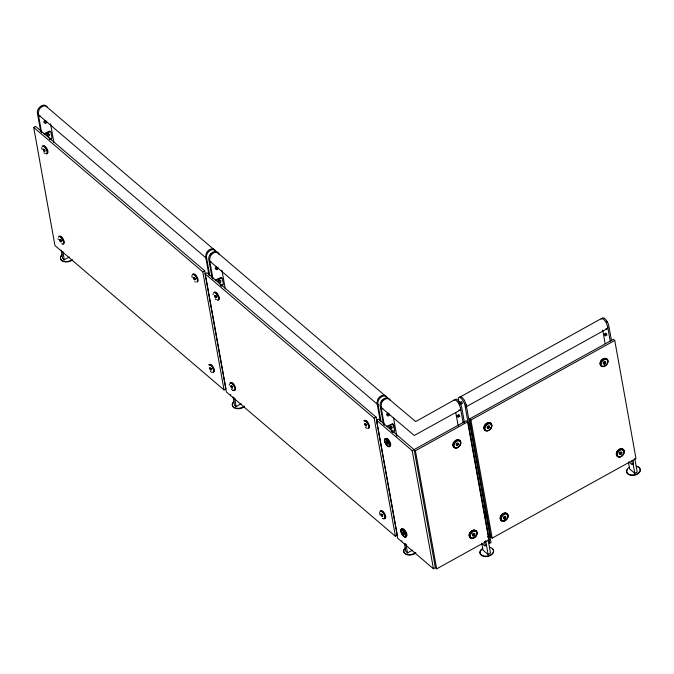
<?xml version="1.0" encoding="UTF-8"?>
<svg xmlns="http://www.w3.org/2000/svg" width="674" height="674" viewBox="0 0 674 674"><rect width="100%" height="100%" fill="white"/><g stroke="black" fill="none" stroke-linecap="round" stroke-linejoin="round"><path stroke-width="1.01" d="M191.922 275.329L192.107 277.444M379.555 512.046L380.102 515.096M473.468 533.69L473.485 534.322M504.523 516.629L504.472 517.177M620.35 452.355L619.785 453.029L620.232 453.973L621.479 453.282L621.352 452.625L620.4 453.164M604.258 362.671L604.224 361.845M216.034 295.583L216.017 296.13M453.956 400.415L454.31 399.952A5.847 2.089 61 0 1 458.943 403.911L460.46 407.837L463.173 422.927M459.676 397.247L601.435 318.541A5.847 2.089 61 0 1 606.069 322.501L607.586 326.418L610.299 341.507M601.073 319.004L601.435 318.541M456.399 444.073L457.646 443.391L458.093 444.326L457.528 445L456.517 444.739L457.528 445M457.975 443.669L456.728 444.351L456.846 445.017M457.199 444.722L457.646 443.391M487.386 426.928L487.951 426.254L488.953 426.524L488.515 427.855L487.504 427.594L488.515 427.855M488.279 426.532L487.588 427.232M488.187 427.577L488.633 426.246L488.953 426.524M603.525 362.654L604.089 361.98L605.092 362.25L604.654 363.581L603.971 363.598L603.525 362.654L603.971 363.598M603.853 362.941L605.092 362.25M603.643 363.32L604.325 363.303L604.772 361.972M473.224 533.774L472.659 534.448L473.106 535.392L474.353 534.701L473.906 533.757L473.224 533.774L474.235 534.044M472.988 534.726L473.552 534.052M473.106 535.392L473.906 533.757M503.647 517.303L504.893 516.613L505.34 517.556L504.775 518.23L503.764 517.961L504.775 518.23M505.214 516.891L503.849 517.607M504.447 517.952L504.893 516.613M619.76 453.265L620.678 452.633M619.903 453.686L620.586 453.678L621.032 452.338M488.119 426.945L487.833 427.872M504.379 517.312L504.093 518.239M33.7 127.437L35.612 126.375L204.711 270.796L225.967 388.898L224.054 389.951L54.948 245.538L33.7 127.437L202.798 271.849L224.054 389.951M43.65 150.277L44.981 150.74L44.139 150.968L43.894 149.645L44.501 151.001M44.383 150.344L44.728 149.931M44.139 150.968L44.61 150.706M59.792 239.986L60.635 239.759L61.123 240.45L60.761 241.376L59.792 239.986L60.635 239.759M59.91 240.643L60.272 239.725M60.399 241.343L60.871 241.073L60.155 240.02M61.174 250.164L62.648 258.386L64.3 259.793L69.321 257.021M202.798 271.849L204.711 270.796M193.674 277.84L194.516 277.604L193.674 277.84L194.28 279.188L195.123 278.96L195.005 278.295L194.643 279.221M193.792 278.497L194.154 277.57M194.28 279.188L195.123 278.96M205.073 273.787L206.985 272.726L376.084 417.147L397.331 535.249L395.419 536.302L226.321 391.889L205.073 273.787L374.171 418.2L395.419 536.302M214.905 295.962L215.747 295.734L216.228 296.425L215.874 297.352L214.905 295.962L215.747 295.734M215.023 296.627L215.377 295.701M215.503 297.318L215.983 297.057L215.495 296.358M210.541 369.563L211.383 369.335L210.541 369.563L210.052 368.872L210.532 368.602M211.316 368.788L210.903 369.596M231.165 386.337L232.008 386.109L231.165 386.337L231.763 387.693L232.016 387.061M231.283 386.994L231.637 386.076M231.763 387.693L232.244 387.424L231.527 386.371M233.027 396.935L234.51 405.158L236.153 406.565L241.174 403.785M374.171 418.2L376.084 417.147M365.645 425.538L366.496 425.311L365.645 425.538L365.165 424.847L365.645 424.586M376.437 420.138L378.35 419.076L415.42 450.746L436.668 568.848L488.869 539.958L467.621 421.857L466.307 420.745L412.193 450.67L376.437 420.138L397.685 538.231L433.441 568.772L435.353 567.719L436.668 568.848M454.31 399.952L415.681 421.595L388.536 398.713A5.847 3.96 -49.5 0 0 381.779 402.462L380.936 406.338L384.374 425.446M386.269 442.312L387.112 442.085L386.269 442.312L386.876 443.669L387.12 443.037M386.387 442.97L386.75 442.051M386.876 443.669L387.348 443.399L386.632 442.346M460.064 410.137L414.266 435.471L381.973 408.191M465.785 406.97L607.19 328.718M469.618 418.908L613.433 339.325L614.747 340.446L635.995 458.547L492.18 538.122L490.866 537.001L469.618 418.908L470.932 420.02L492.18 538.122M415.42 450.746L467.621 421.857M470.932 420.02L614.747 340.446M382.15 514.329L382.638 515.02L382.276 515.947L381.425 515.222L381.787 514.296M381.905 515.913L382.385 515.652L381.669 514.591L381.425 515.222M402.53 532.687L403.372 532.452L403.979 533.808L403.499 534.069L402.53 532.687L403.372 532.452M402.648 533.345L403.01 532.418M403.861 533.151L403.499 534.069M403.136 534.035L403.979 533.808M404.4 543.286L405.874 551.509L407.526 552.916L412.547 550.136M481.843 543.926L482.955 550.094L488.111 554.491L490.52 553.16L488.102 539.748M628.429 462.263L629.626 468.927L634.782 473.333L637.191 472.002L634.773 458.581M619.785 453.029L620.265 453.257M61.005 239.632L60.989 240.306M383.514 518.921L382.343 518.306M214.846 250.298L45.798 106.012A5.847 3.96 -49.5 0 0 39.033 109.752L38.199 113.636L41.636 132.753M214.172 249.506L213.254 249.018A5.847 3.96 -49.5 0 0 206.488 252.767L205.654 256.642L209.092 275.75M386.21 396.649L217.171 252.362A5.847 3.96 -49.5 0 0 210.406 256.103L209.563 259.987L213.009 279.103M385.545 395.857L384.618 395.368A5.847 3.96 -49.5 0 0 377.861 399.109L377.019 402.993L380.279 421.09M472.794 435.059L471.278 433.803M489.054 525.434L487.538 524.178M194.71 281.58L195.275 281.976M366.648 428.327L365.477 427.324M211.535 372.351L210.364 371.349M232.766 390.482L231.586 389.479M404.097 533.429L403.65 532.856M628.884 461.934L631.808 464.428A1.289 0.463 61 0 0 632.355 464.074L631.808 461.075M39.235 115.481L206.691 258.496A5.847 3.96 -49.5 0 1 205.654 256.651M210.608 261.832L378.055 404.847A5.847 3.96 -49.5 0 1 377.019 403.001M481.758 543.354L484.682 545.847A1.289 0.463 61 0 0 485.229 545.493L484.505 541.492M195.148 278.514L194.794 278.008M215.326 299.104L215.933 299.711M43.962 152.754L44.568 153.36M389.462 399.21L390.128 400.002M218.09 252.851L218.764 253.643M46.725 106.5L47.391 107.292M365.889 423.954L366.378 424.645L366.016 425.572M366.125 425.277L365.409 424.216L365.165 424.847M402.9 532.721L403.608 533.774M215.267 295.996L215.747 296.695M194.045 277.873L194.761 278.926M211.021 369.301L210.305 368.24L210.052 368.872M218.764 253.651L219.126 254.696M490.402 542.68A1.289 0.463 61 0 0 490.95 542.326L466.181 404.678L464.664 400.744A5.847 2.081 61 0 0 460.03 396.784M41.965 149.224L41.678 147.648M58.006 238.739L58.225 239.599M611.394 340.244L608.791 325.753A5.847 2.089 61 0 0 605.159 318.962A5.847 2.089 61 0 0 602.143 319.122M632.996 460.3L633.552 463.409A1.289 0.463 61 0 1 633.105 463.838L634.782 473.333M602.708 330.15L605.134 343.605M620.114 453.307L620.232 453.973M464.453 422.699L461.665 407.172A5.847 2.089 61 0 0 458.472 400.845A5.847 2.089 61 0 0 455.161 399.749M485.684 540.683L488.111 554.491M458.8 401.814L458.43 399.749A5.847 2.089 61 0 1 460.906 398.14A5.847 2.089 61 0 1 464.976 405.344L489.745 542.991A1.289 0.463 61 0 1 489.198 543.345M455.776 412.598L458.194 426.052M414.114 449.625L435.353 567.719M412.193 450.67L433.441 568.772M393.481 417.61L396.834 436.238M393.523 427.08L393.009 424.224A0.918 0.623 -49.9 0 0 392.226 423.895A105.936 71.68 -49.5 0 0 386.59 426.516M406.043 544.693L407.526 552.916M383.464 424.266L380.111 405.63A5.847 3.96 -49.5 0 1 383.481 398.966A5.847 3.96 -49.5 0 1 389.302 399.294M381.012 421.292L377.844 403.701A5.847 3.96 -49.5 0 1 381.829 396.649A5.847 3.96 -49.5 0 1 387.407 398.41M221.923 270.223L225.276 288.851M234.678 398.342L236.153 406.565M212.099 277.915L208.746 259.288A5.847 3.96 -49.5 0 1 212.116 252.615A5.847 3.96 -49.5 0 1 217.938 252.944M209.639 274.941L206.471 257.35A5.847 3.96 -49.5 0 1 209.85 250.686A5.847 3.96 -49.5 0 1 215.672 251.006M50.55 123.873L53.903 142.5M62.825 251.579L64.3 259.793M40.726 131.565L37.373 112.937A5.847 3.96 -49.5 0 1 40.743 106.265A5.847 3.96 -49.5 0 1 46.565 106.593M229.312 384.365L229.379 385.09M213.051 293.999L213.119 294.723M234.729 389.69A4.052 1.449 61 0 0 235.15 386.64L234.19 384.778A4.052 1.449 61 0 0 230.988 383.211M215.183 292.154A4.052 1.449 61 0 1 218.46 295.322A4.052 1.449 61 0 1 218.898 299.332M364.87 421.073A4.052 1.449 61 0 1 368.071 422.64A4.052 1.449 61 0 1 369.04 427.56M381.13 511.44A4.052 1.449 61 0 1 384.332 513.007A4.052 1.449 61 0 1 385.301 517.935M502.02 520.143A4.052 2.738 -49.5 0 1 500.723 519.519M500.335 518.887A4.052 2.738 -49.5 0 1 501.667 514.565A4.052 2.738 -49.5 0 1 505.744 513.251M485.036 429.574A4.052 2.738 -49.5 0 1 484.749 425.016A4.052 2.738 -49.5 0 1 489.484 422.884M600.601 364.878A4.052 2.738 -49.5 0 1 601.933 359.562A4.052 2.738 -49.5 0 1 606.583 359.672M616.862 455.253A4.052 2.738 -49.5 0 1 618.193 449.937A4.052 2.738 -49.5 0 1 622.843 450.038M43.515 146.031A4.052 1.449 61 0 1 47.087 148.971A4.052 1.449 61 0 1 47.096 152.964M60.079 236.17A4.052 1.449 61 0 1 63.348 239.346A4.052 1.449 61 0 1 63.786 243.356M193.505 274.722A4.052 1.449 61 0 1 196.977 276.736A4.052 1.449 61 0 1 197.246 281.193M209.766 365.097A4.052 1.449 61 0 1 213.237 367.111A4.052 1.449 61 0 1 213.506 371.568M386.092 439.069A4.052 1.449 61 0 1 389.665 441.386A4.052 1.449 61 0 1 389.715 445.624M470.342 537.085A4.052 2.747 -49.5 0 1 470.713 531.702A4.052 2.747 -49.5 0 1 475.751 531.449M453.375 446.171A4.052 2.738 -49.5 0 1 454.975 440.83A4.052 2.738 -49.5 0 1 459.516 441.234M402.353 529.435A4.052 1.449 61 0 1 405.925 531.761A4.052 1.449 61 0 1 405.975 535.999M391.24 430.661A1.196 0.809 -49.5 0 1 392.142 431.756M391.813 431.503A1.196 0.809 -49.5 0 1 392.967 432.455M385.553 439.077A4.052 1.449 61 0 1 388.376 440.922A4.052 1.449 61 0 1 389.951 445.522M389.766 445.935A4.052 1.449 61 0 1 389.437 446.112M459.264 402.69A1.196 0.43 61 0 1 460.098 403.751A1.196 0.43 61 0 1 460.182 404.754M455.447 447.856A4.608 3.117 -49.5 0 1 454.369 441.849A4.608 3.117 -49.5 0 1 460.553 441.731M460.367 443.745A4.608 3.117 -49.5 0 1 459.895 444.789M457.419 447.283A4.608 3.117 -49.5 0 1 456.416 447.704M460.46 407.837A5.847 2.089 61 0 1 458.8 410.019M458.59 415.563A1.196 0.43 61 0 1 458.809 414.62A1.196 0.43 61 0 1 459.778 416.33A1.196 0.43 61 0 1 458.893 416.102M471.387 537.709A4.052 2.738 -49.5 0 1 470.688 537.456M470.157 536.984A4.052 2.738 -49.5 0 1 469.812 536.327M469.803 534.617A4.052 2.738 -49.5 0 1 470.663 532.789M472.162 531.339A4.052 2.738 -49.5 0 1 474.715 530.665M475.414 530.91A4.052 2.738 -49.5 0 1 475.954 531.382M470.174 537.018A4.052 2.738 -49.5 0 1 470.84 531.55A4.052 2.738 -49.5 0 1 475.777 531.609M486.434 544.828A1.289 0.463 61 0 1 485.887 545.182M455.127 447.334A4.052 2.738 -49.5 0 1 454.428 447.089M453.543 444.242A4.052 2.738 -49.5 0 1 453.872 443.315M455.902 440.964A4.052 2.738 -49.5 0 1 459.693 441.015M389.345 414.207A1.196 0.809 -49.5 0 1 388.435 415.951A1.196 0.809 -49.5 0 1 387.55 414.889A1.196 0.809 -49.5 0 1 389.21 414.047M387.786 415.159A1.196 0.809 -49.5 0 1 386.657 414.417A1.196 0.809 -49.5 0 1 388.199 413.238M382.899 408.68A5.847 3.96 -49.5 0 1 380.936 406.346M392.571 432.556A105.936 71.68 -49.5 0 0 394.122 431.52A0.918 0.623 -49.5 0 0 394.661 430.467L393.633 424.746A0.918 0.623 -49.1 0 0 392.849 424.426M387.171 426.726A105.928 71.933 -49.7 0 1 392.832 424.115M394.037 429.936A0.918 0.623 -49.5 0 1 393.936 430.501M385.081 440.307A4.608 1.643 61 0 1 388.409 440.602A4.608 1.643 61 0 1 389.488 446.609M384.627 440.552A4.608 1.643 61 0 1 386.809 439.499A4.608 1.643 61 0 1 389.85 445.531A4.608 1.643 61 0 1 387.146 445.539M386.455 444.655A4.608 1.643 61 0 1 384.879 441.529M406.136 544.508A1.289 0.876 -49.5 0 1 405.79 544.221M401.814 529.452A4.052 1.449 61 0 1 404.922 531.735A4.052 1.449 61 0 1 406.026 536.31M471.707 538.231A4.608 3.117 -49.5 0 1 470.629 532.224A4.608 3.117 -49.5 0 1 476.813 532.106M476.628 534.111A4.608 3.117 -49.5 0 1 476.156 535.164M475.473 536.15A4.608 3.117 -49.5 0 1 474.631 536.993M473.679 537.65A4.608 3.117 -49.5 0 1 472.676 538.071M401.342 530.674A4.608 1.643 61 0 1 403.069 529.233A4.608 1.643 61 0 1 406.346 534.448A4.608 1.643 61 0 1 405.192 536.799M401.14 531.896A4.608 1.643 61 0 1 402.622 529.486A4.608 1.643 61 0 1 406.093 535.628A4.608 1.643 61 0 1 403.406 535.906M402.715 535.03A4.608 1.643 61 0 1 401.544 532.957M390.49 428.184A1.196 0.809 -49.5 0 1 389.488 427.527A1.196 0.809 -49.5 0 1 390.634 426.187A1.196 0.809 -49.5 0 1 391.434 427.072M405.428 543.825A1.289 0.876 -49.5 0 1 405.023 543.615M210.263 255.084A1.196 0.809 -49.5 0 1 211.956 253.736M44.787 122.567A1.196 0.809 -49.5 0 1 44.004 121.438A1.196 0.809 -49.5 0 1 45.647 120.638M40.162 115.979A5.847 3.96 -49.5 0 1 38.199 113.636M43.49 146.233A4.052 1.449 61 0 1 46.767 150.336A4.052 1.449 61 0 1 46.346 153.386M47.517 135.558A1.196 0.809 -49.5 0 1 46.767 134.682A1.196 0.809 -49.5 0 1 47.955 133.477A1.196 0.809 -49.5 0 1 48.705 134.353M44.467 134.353A105.936 71.68 -49.5 0 1 50.112 131.733A0.918 0.623 -49.5 0 1 50.895 132.053L51.923 137.774A0.918 0.623 -49.5 0 1 51.384 138.827M43.852 133.823A105.936 71.68 -49.5 0 1 49.488 131.203A0.918 0.623 -49.5 0 1 50.272 131.523M51.283 138.515A105.928 71.402 -49.4 0 1 49.733 139.552M50.769 138.296A105.936 71.68 -49.5 0 1 49.986 138.819M42.268 146.78A4.608 1.643 61 0 1 44.754 146.772A4.608 1.643 61 0 1 47.542 152.307A4.608 1.643 61 0 1 45.546 153.276M49.564 138.6A1.196 0.809 -49.5 0 1 50.238 139.737M48.983 137.884A1.196 0.809 -49.5 0 1 49.522 138.499M209.167 365.047A4.052 1.449 61 0 1 212.209 367.069M212.74 367.987A4.052 1.449 61 0 1 213.178 371.989M208.78 364.76A4.608 1.643 61 0 1 212.992 368.038A4.608 1.643 61 0 1 212.596 372.318M192.907 274.672A4.052 1.449 61 0 1 194.752 275.194M195.359 275.877A4.052 1.449 61 0 1 195.949 276.694M196.479 277.612A4.052 1.449 61 0 1 196.909 278.556M197.221 279.466A4.052 1.449 61 0 1 197.221 281.387M192.52 274.394A4.608 1.643 61 0 1 196.446 277.132A4.608 1.643 61 0 1 196.892 282.136M59.32 236.591A4.052 1.449 61 0 1 61.781 238.419A4.052 1.449 61 0 1 63.491 242.421M63.339 243.541A4.052 1.449 61 0 1 63.036 243.769M230.853 394.812A1.289 0.876 -49.5 0 1 230.567 394.619M62.446 244.098A4.608 1.643 61 0 1 61.806 243.651M58.528 237.155A4.608 1.643 61 0 1 62.252 238.773A4.608 1.643 61 0 1 63.011 244.283M606.288 321.237A1.196 0.43 61 0 1 607.257 322.433M607.586 326.427A5.847 2.089 61 0 1 605.926 328.609M489.029 534.667A1.66 0.59 61 0 1 489.493 535.367M489.678 535.746A1.66 0.59 61 0 1 489.737 537.06M461.033 401.974A1.196 0.43 61 0 1 461.538 401.645A1.196 0.43 61 0 1 462.372 403.119A1.196 0.43 61 0 1 461.867 403.448M466.172 404.67A5.847 2.081 61 0 1 466.13 406.489M484.294 506.351A1.66 0.59 61 0 1 484.32 508.011M483.587 505.374A1.66 0.59 61 0 1 484.075 505.98M605.606 333.874A1.196 0.43 61 0 1 605.993 333.242A1.196 0.43 61 0 1 606.895 334.843A1.196 0.43 61 0 1 606.196 334.919M490.958 424.376A4.052 2.738 -49.5 0 1 491.127 425.159M485.55 430.012A4.052 2.738 -49.5 0 1 484.589 428.959M484.488 427.291A4.052 2.738 -49.5 0 1 484.774 426.364M485.263 425.454A4.052 2.738 -49.5 0 1 485.92 424.628M487.572 423.441A4.052 2.738 -49.5 0 1 488.448 423.162M469.433 423.348A1.196 0.43 61 0 1 469.837 424.494A1.196 0.43 61 0 1 469.39 424.671M468.75 422.657A1.196 0.43 61 0 1 469.087 422.893M469.643 424.3A105.936 37.795 61 0 1 471.261 425.606M469.273 425.227A105.936 37.795 61 0 1 469.812 425.665L470.983 426.617A1.938 1.247 -10 0 0 471.311 426.827M487.403 430.56A4.608 3.117 -49.5 0 1 483.957 428.116A4.608 3.117 -49.5 0 1 487.487 423.036A4.608 3.117 -49.5 0 1 491.54 424.586A4.052 2.738 -49.5 0 1 488.069 430.619A4.052 2.738 -49.5 0 1 485.668 426.339A4.052 2.738 -49.5 0 1 491.456 424.637M490.883 427.645A4.608 3.117 -49.5 0 1 490.2 428.63M622.397 449.423A4.052 2.738 -49.5 0 1 623.357 450.476M616.988 455.06A4.052 2.738 -49.5 0 1 617.173 452.465M618.319 450.729A4.052 2.738 -49.5 0 1 619.97 449.541M619.802 456.652A4.608 3.117 -49.5 0 1 616.424 453.543A4.608 3.117 -49.5 0 1 621.201 448.749A4.608 3.117 -49.5 0 1 623.745 452.701M600.568 363.901A4.052 2.738 -49.5 0 1 600.913 362.09M602.059 360.354A4.052 2.738 -49.5 0 1 603.71 359.175M604.586 358.888A4.052 2.738 -49.5 0 1 605.412 358.846M606.137 359.048A4.052 2.738 -49.5 0 1 606.718 359.478M603.542 366.285A4.608 3.117 -49.5 0 1 600.121 363.513A4.608 3.117 -49.5 0 1 604.283 358.509A4.608 3.117 -49.5 0 1 607.712 361.281M605.488 365.207A4.608 3.117 -49.5 0 1 604.536 365.864M505.104 519.764A4.052 2.738 -49.5 0 1 504.245 520.261M501.81 520.387A4.052 2.738 -49.5 0 1 500.849 519.334M500.748 517.666A4.052 2.738 -49.5 0 1 501.035 516.739M501.523 515.829A4.052 2.738 -49.5 0 1 502.181 515.003M503.832 513.815A4.052 2.738 -49.5 0 1 504.708 513.537M505.534 513.495A4.052 2.738 -49.5 0 1 506.84 514.119M485.693 513.723A1.196 0.43 61 0 1 486.097 514.869A1.196 0.43 61 0 1 485.659 515.046M484.876 513.015A1.196 0.43 61 0 1 485.347 513.268M487.572 517.202A1.938 1.247 -10 0 1 487.243 516.992L486.072 516.031A105.936 37.795 61 0 0 485.533 515.602M485.364 514.254A105.936 37.795 61 0 1 487.521 515.972M503.663 520.926A4.608 3.117 -49.5 0 1 500.226 518.491A4.608 3.117 -49.5 0 1 503.748 513.403A4.608 3.117 -49.5 0 1 507.8 514.961M507.606 516.966A4.608 3.117 -49.5 0 1 507.143 518.02M505.618 519.848A4.608 3.117 -49.5 0 1 504.658 520.505M402.016 541.054A1.289 0.876 -49.5 0 1 401.864 540.877M381.762 401.873A1.196 0.809 -49.5 0 1 381.77 400.895M381.931 400.634A1.196 0.809 -49.5 0 1 382.369 400.204M382.883 400.011A1.196 0.809 -49.5 0 1 383.127 400.011M215.899 268.96A1.196 0.809 -49.5 0 1 215.377 267.789A1.196 0.809 -49.5 0 1 216.826 266.887M234.889 398.182A1.289 0.876 -49.5 0 1 234.485 397.972M211.526 262.329A5.847 3.96 -49.5 0 1 209.572 259.987M214.433 292.567A4.052 1.449 61 0 1 217.171 294.824M217.702 295.743A4.052 1.449 61 0 1 218.603 298.397M218.452 299.517A4.052 1.449 61 0 1 218.149 299.745M218.646 281.909A1.196 0.809 -49.5 0 1 218.191 280.847A1.196 0.809 -49.5 0 1 219.404 279.82A1.196 0.809 -49.5 0 1 220.069 280.704M215.84 280.704A105.936 71.68 -49.5 0 1 221.476 278.084A0.918 0.623 -49.5 0 1 222.26 278.404L223.288 284.125A0.918 0.623 -49.5 0 1 222.757 285.178M215.217 280.173A105.936 71.68 -49.5 0 1 220.861 277.553A0.918 0.623 -49.5 0 1 221.645 277.873M222.647 284.866A105.928 71.402 -49.4 0 1 221.097 285.902M217.559 300.073A4.608 1.643 61 0 1 216.91 299.627M213.633 293.131A4.608 1.643 61 0 1 217.365 294.749A4.608 1.643 61 0 1 218.115 300.259M220.103 284.243A1.196 0.809 -49.5 0 1 220.786 285.38M220.676 285.035A1.196 0.809 -49.5 0 1 221.611 286.088M380.835 511.162A4.052 1.449 61 0 1 381.265 511.178M381.796 511.431A4.052 1.449 61 0 1 385.006 517.649M384.854 518.112A4.052 1.449 61 0 1 384.551 518.34M380.153 511.111A4.608 1.643 61 0 1 384.357 514.388A4.608 1.643 61 0 1 383.961 518.668M364.272 421.023A4.052 1.449 61 0 1 365.005 420.803M365.535 421.065A4.052 1.449 61 0 1 368.745 427.282M368.594 427.737A4.052 1.449 61 0 1 368.29 427.973M363.893 420.736A4.608 1.643 61 0 1 368.097 424.013A4.608 1.643 61 0 1 367.701 428.302M230.39 383.169A4.052 1.449 61 0 1 233.962 386.109M234.4 387.053A4.052 1.449 61 0 1 234.704 387.963M234.712 389.892A4.052 1.449 61 0 1 234.409 390.12M233.819 390.448A4.608 1.643 61 0 1 233.17 389.993M229.901 383.506A4.608 1.643 61 0 1 233.625 385.124A4.608 1.643 61 0 1 234.375 390.634M492.408 548.88A6.908 4.448 -10.2 0 1 491.211 555.022A6.908 4.448 -10.2 0 1 481.977 555.721A6.908 4.448 -10.2 0 1 481.565 549.706M489.619 547.254A6.908 4.448 -10.2 0 1 492.349 553.615A6.908 4.448 -10.2 0 1 481.902 555.309A6.908 4.448 -10.2 0 1 482.803 548.358M487.698 536.521A4.052 1.449 61 0 1 487.909 537.372M415.791 552.882A6.908 4.448 -10.2 0 1 406.144 554.441A6.908 4.448 -10.2 0 1 405.293 548.206M415.715 552.461A6.908 4.448 -10.2 0 1 406.068 554.028A6.908 4.448 -10.2 0 1 405.217 547.794M244.418 406.532A6.908 4.448 -10.2 0 1 235.496 408.368A6.908 4.448 -10.2 0 1 232.96 402.942M244.342 406.119A6.908 4.448 -10.2 0 1 234.704 407.677A6.908 4.448 -10.2 0 1 233.844 401.443M72.565 259.76A6.908 4.448 -10.2 0 1 63.642 261.596A6.908 4.448 -10.2 0 1 61.107 256.179M71.174 260.274A6.908 4.448 -10.2 0 1 62.202 260.568A6.908 4.448 -10.2 0 1 61.991 254.671M637.874 466.981A6.908 4.448 -10.2 0 1 639.095 472.87A6.908 4.448 -10.2 0 1 630.064 475.128A6.908 4.448 -10.2 0 1 627.275 469.635M636.29 466.088A6.908 4.448 -10.2 0 1 639.019 472.449A6.908 4.448 -10.2 0 1 628.572 474.142A6.908 4.448 -10.2 0 1 629.474 467.2M456.728 447.966A4.608 3.117 -49.5 0 0 460.578 441.167A4.608 3.117 -49.5 0 0 453.998 443.096A4.608 3.117 -49.5 0 0 456.728 447.966M457.082 447.763A4.052 2.738 -49.5 0 0 460.468 441.782A4.052 2.738 -49.5 0 0 454.68 443.484A4.052 2.738 -49.5 0 0 457.082 447.763M457.292 445.59A1.474 0.994 -49.5 0 0 458.522 443.408A1.474 0.994 -49.5 0 0 456.416 444.031A1.474 0.994 -49.5 0 0 457.292 445.59M457.208 415.706A1.196 0.43 61 0 0 458.354 417.341A1.196 0.43 61 0 0 458.076 415.782A1.196 0.43 61 0 0 457.208 415.706M384.483 441.066A4.052 1.449 61 0 0 388.367 446.618A4.052 1.449 61 0 0 387.415 441.335A4.052 1.449 61 0 0 384.483 441.066M385.932 442.304A1.474 0.522 61 0 0 387.339 444.318A1.474 0.522 61 0 0 386.994 442.397A1.474 0.522 61 0 0 385.932 442.304M472.988 538.341A4.608 3.117 -49.5 0 0 476.838 531.542A4.608 3.117 -49.5 0 0 470.258 533.471A4.608 3.117 -49.5 0 0 472.988 538.341M473.342 538.138A4.052 2.738 -49.5 0 0 476.729 532.157A4.052 2.738 -49.5 0 0 470.941 533.85A4.052 2.738 -49.5 0 0 473.342 538.138M473.552 535.956A1.474 0.994 -49.5 0 0 474.782 533.783A1.474 0.994 -49.5 0 0 472.676 534.398A1.474 0.994 -49.5 0 0 473.552 535.956M400.744 531.441A4.052 1.449 61 0 0 404.627 536.993A4.052 1.449 61 0 0 403.675 531.702A4.052 1.449 61 0 0 400.744 531.441M402.193 532.671A1.474 0.522 61 0 0 403.6 534.693A1.474 0.522 61 0 0 403.254 532.772A1.474 0.522 61 0 0 402.193 532.671M391.316 428.883A1.196 0.809 -49.5 0 0 392.15 427.08A1.196 0.809 -49.5 0 0 390.431 427.779A1.196 0.809 -49.5 0 0 391.316 428.883M45.613 123.275A1.196 0.809 -49.5 0 0 46.607 121.505A1.196 0.809 -49.5 0 0 44.897 122.011A1.196 0.809 -49.5 0 0 45.613 123.275M48.604 136.182A1.196 0.809 -49.5 0 0 49.396 134.37A1.196 0.809 -49.5 0 0 47.686 135.112A1.196 0.809 -49.5 0 0 48.604 136.182M43.195 149.603A1.474 0.522 61 0 0 44.602 151.625A1.474 0.522 61 0 0 44.257 149.695A1.474 0.522 61 0 0 43.195 149.603M209.597 368.198A1.474 0.522 61 0 0 211.004 370.211A1.474 0.522 61 0 0 210.659 368.29A1.474 0.522 61 0 0 209.597 368.198M193.337 277.823A1.474 0.522 61 0 0 194.744 279.845A1.474 0.522 61 0 0 194.398 277.924A1.474 0.522 61 0 0 193.337 277.823M59.455 239.978A1.474 0.522 61 0 0 60.862 241.991A1.474 0.522 61 0 0 60.517 240.07A1.474 0.522 61 0 0 59.455 239.978M459.828 402.639A1.196 0.43 61 0 0 460.974 404.274A1.196 0.43 61 0 0 460.687 402.715A1.196 0.43 61 0 0 459.828 402.639M604.334 334.287A1.196 0.43 61 0 0 605.479 335.93A1.196 0.43 61 0 0 605.201 334.363A1.196 0.43 61 0 0 604.334 334.287M487.715 430.821A4.608 3.117 -49.5 0 0 491.557 424.022A4.608 3.117 -49.5 0 0 484.985 425.951A4.608 3.117 -49.5 0 0 487.715 430.821M488.279 428.437A1.474 0.994 -49.5 0 0 489.509 426.263A1.474 0.994 -49.5 0 0 487.403 426.886A1.474 0.994 -49.5 0 0 488.279 428.437M620.114 456.921A4.608 3.117 -49.5 0 0 623.956 450.122A4.608 3.117 -49.5 0 0 617.384 452.052A4.608 3.117 -49.5 0 0 620.114 456.921M620.468 456.719A4.052 2.738 -49.5 0 0 623.854 450.738A4.052 2.738 -49.5 0 0 618.066 452.431A4.052 2.738 -49.5 0 0 620.468 456.719M620.678 454.537A1.474 0.994 -49.5 0 0 621.908 452.364A1.474 0.994 -49.5 0 0 619.802 452.979A1.474 0.994 -49.5 0 0 620.678 454.537M603.853 366.546A4.608 3.117 -49.5 0 0 607.695 359.748A4.608 3.117 -49.5 0 0 601.124 361.677A4.608 3.117 -49.5 0 0 603.853 366.546M604.207 366.344A4.052 2.738 -49.5 0 0 607.594 360.363A4.052 2.738 -49.5 0 0 601.806 362.064A4.052 2.738 -49.5 0 0 604.207 366.344M604.418 364.171A1.474 0.994 -49.5 0 0 605.648 361.989A1.474 0.994 -49.5 0 0 603.542 362.612A1.474 0.994 -49.5 0 0 604.418 364.171M503.975 521.196A4.608 3.117 -49.5 0 0 507.817 514.397A4.608 3.117 -49.5 0 0 501.245 516.326A4.608 3.117 -49.5 0 0 503.975 521.196M504.329 520.994A4.052 2.738 -49.5 0 0 507.716 515.012A4.052 2.738 -49.5 0 0 501.928 516.705A4.052 2.738 -49.5 0 0 504.329 520.994M504.54 518.812A1.474 0.994 -49.5 0 0 505.77 516.638A1.474 0.994 -49.5 0 0 503.663 517.253A1.474 0.994 -49.5 0 0 504.54 518.812M216.977 269.625A1.196 0.809 -49.5 0 0 217.98 267.856A1.196 0.809 -49.5 0 0 216.27 268.362A1.196 0.809 -49.5 0 0 216.977 269.625M219.968 282.532A1.196 0.809 -49.5 0 0 220.769 280.721A1.196 0.809 -49.5 0 0 219.05 281.462A1.196 0.809 -49.5 0 0 219.968 282.532M214.559 295.953A1.474 0.522 61 0 0 215.975 297.967A1.474 0.522 61 0 0 215.621 296.046A1.474 0.522 61 0 0 214.559 295.953M380.962 514.548A1.474 0.522 61 0 0 382.377 516.562A1.474 0.522 61 0 0 382.032 514.641A1.474 0.522 61 0 0 380.962 514.548M364.701 424.173A1.474 0.522 61 0 0 366.117 426.195A1.474 0.522 61 0 0 365.771 424.275A1.474 0.522 61 0 0 364.701 424.173M230.82 386.328A1.474 0.522 61 0 0 232.235 388.342A1.474 0.522 61 0 0 231.89 386.421A1.474 0.522 61 0 0 230.82 386.328"/></g></svg>
